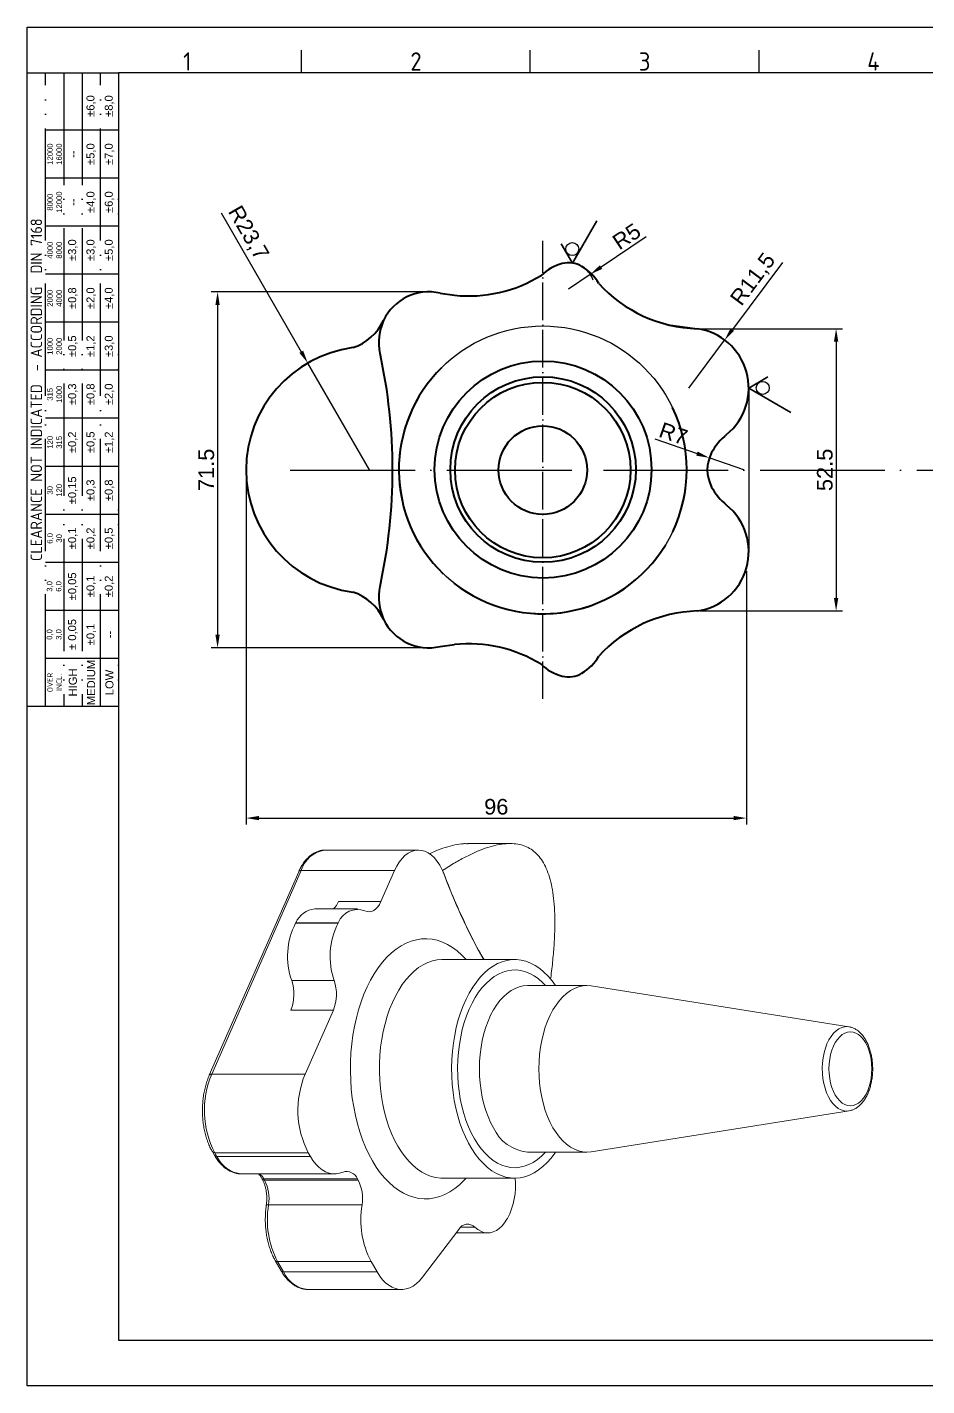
# Model space of a CAD drawing. Header units: millimetres. Extents: x 4780 to 5149, y 1689 to 1950.
# Drawn here: x 4779.5 to 4952.4, y 1689 to 1950.1 of the extents above; entities that cross this region are included whole.
import ezdxf
from ezdxf.enums import TextEntityAlignment as Align

# ---------------------------------------------------------------- set-up
doc = ezdxf.new("R2010")
doc.units = ezdxf.units.MM
doc.linetypes.add('ACAD_ISO04W100', pattern=[30, 24, -3, 0, -3])
doc.linetypes.add('ACAD_ISO05W100', pattern=[33, 24, -3, 0, -3, 0, -3])
for name, color, linetype, lineweight in [('AM_0', 7, 'Continuous', 40), ('AM_4', 1, 'ACAD_ISO04W100', 25), ('AM_5', 3, 'Continuous', 25), ('AM_BOR', 2, 'ACAD_ISO05W100', 35)]:
    doc.layers.add(name, color=color, linetype=linetype, lineweight=lineweight)
doc.styles.add('ACISOTS', font='isocp.shx', dxfattribs={"height": 1})
doc.styles.get("Standard").update_dxf_attribs({"font": 'arial.ttf'})
doc.dimstyles.new('ISO-25', dxfattribs={"dimtxt": 3, "dimasz": 2.5, "dimexe": 1.25, "dimexo": 0.625, "dimtad": 1, "dimtxsty": 'Standard', "dimcen": 2.5, "dimadec": 0, "dimazin": 0, "dimtfac": 1, "dimtmove": 0, "dimatfit": 3, "dimfxl": 1, "dimarcsym": 0})

# ---------------------------------------------------------------- blocks, each defined once
blk = doc.blocks.new('A3 ZTL')
for p, q in [((19.57, 280.82), (19.57, 9.78)), ((401.17, 280.82), (19.57, 280.82)), ((19.57, 9.78), (401.17, 9.78))]:
    blk.add_line(p, q)
at = {"layer": 'AM_BOR', "color": 135, "linetype": 'Continuous', "lineweight": 25}
for p, q in [((0, 0), (0, 290.61)), ((0, 290.61), (410.96, 290.61)), ((410.96, 0), (0, 0))]:
    blk.add_line(p, q, dxfattribs=at)
at = {"layer": 'AM_BOR', "color": 135, "lineweight": 25}
for p, q in [((58.71, 280.82), (58.71, 285.71)), ((107.63, 280.82), (107.63, 285.71)), ((156.56, 280.82), (156.56, 285.71)), ((3.91, 145.3), (3.91, 280.82)), ((7.83, 280.82), (7.83, 145.3)), ((11.74, 280.82), (11.74, 145.3)), ((15.66, 145.3), (15.66, 280.82)), ((19.57, 268.59), (3.91, 268.59)), ((19.57, 258.32), (3.91, 258.32)), ((19.57, 248.04), (3.91, 248.04)), ((19.57, 237.77), (3.91, 237.77)), ((19.57, 227.5), (3.91, 227.5)), ((19.57, 217.22), (3.91, 217.22)), ((19.57, 206.95), (3.91, 206.95)), ((19.57, 196.67), (3.91, 196.67)), ((19.57, 186.4), (3.91, 186.4)), ((19.57, 176.13), (3.91, 176.13)), ((19.57, 165.85), (3.91, 165.85)), ((19.57, 155.58), (3.91, 155.58))]:
    blk.add_line(p, q, dxfattribs=at)
blk.add_lwpolyline([(19.57, 145.3), (0, 145.3), (0, 280.82), (19.57, 280.82)], close=True, dxfattribs=at)
at = {"layer": 'AM_BOR', "color": 135, "lineweight": 25, "style": 'ACISOTS'}
for s, p in [('1', (34.25, 283.27)), ('2', (83.17, 283.27)), ('3', (132.09, 283.27)), ('4', (181.02, 283.27))]:
    blk.add_text(s, height=3.91, dxfattribs=at).set_placement(p, align=Align.MIDDLE)
at = {"layer": 'AM_BOR', "color": 135, "lineweight": 25, "attachment_point": 5, "rotation": 90}
for s, insert, char_height, width in [('±6,0', (13.7, 273.73), 1.712, 10.274), ('±8,0', (17.61, 273.73), 1.712, 10.274), ('12000\\P16000', (5.87, 263.45), 1.174, 10.274), ('±5,0', (13.7, 263.45), 1.712, 10.274), ('±7,0', (17.61, 263.45), 1.712, 10.274), ('--', (9.78, 263.45), 1.712, 10.274), ('8000\\P12000', (5.87, 253.18), 1.174, 10.274), ('--', (9.78, 253.18), 1.712, 10.274), ('±4,0', (13.7, 253.18), 1.712, 10.274), ('±6,0', (17.61, 253.18), 1.712, 10.274), ('{\\Fisocp.shx|c0;CLEARANCE NOT INDICATED  - ACCORDING  DIN 7168}', (1.96, 213.06), 2.4462, 135.5186), ('4000\\P8000', (5.87, 242.91), 1.174, 10.274), ('±3,0', (9.78, 242.91), 1.712, 10.274), ('±3,0', (13.7, 242.91), 1.712, 10.274), ('±5,0', (17.61, 242.91), 1.712, 10.274), ('2000\\P4000', (5.87, 232.63), 1.174, 10.274), ('±0,8', (9.78, 232.63), 1.712, 10.274), ('±2,0', (13.7, 232.63), 1.712, 10.274), ('±4,0', (17.61, 232.63), 1.712, 10.274), ('1000\\P2000', (5.87, 222.36), 1.174, 10.274), ('±0,5', (9.78, 222.36), 1.712, 10.274), ('±1,2', (13.7, 222.36), 1.712, 10.274), ('±3,0', (17.61, 222.36), 1.712, 10.274), ('315\\P1000', (5.87, 212.08), 1.174, 10.274), ('±0,3', (9.78, 212.08), 1.712, 10.274), ('±0,8', (13.7, 212.08), 1.712, 10.274), ('±2,0', (17.61, 212.08), 1.712, 10.274), ('±0,2', (9.78, 201.81), 1.712, 10.274), ('±0,5', (13.7, 201.81), 1.712, 10.274), ('±1,2', (17.61, 201.81), 1.712, 10.274), ('120\\P315', (5.87, 201.81), 1.174, 10.274), ('30\\P120', (5.87, 191.54), 1.174, 10.274), ('±0,15', (9.78, 191.54), 1.712, 10.274), ('±0,3', (13.7, 191.54), 1.712, 10.274), ('±0,8', (17.61, 191.54), 1.712, 10.274), ('±0,1', (9.78, 181.26), 1.712, 10.274), ('±0,2', (13.7, 181.26), 1.712, 10.274), ('±0,5', (17.61, 181.26), 1.712, 10.274), ('6,0\\P30', (5.87, 181.26), 1.174, 10.274), ('3,0\\P6,0', (5.87, 170.99), 1.174, 10.274), ('±0,05', (9.78, 170.99), 1.712, 10.274), ('±0,1', (13.7, 170.99), 1.712, 10.274), ('±0,2', (17.61, 170.99), 1.712, 10.274), ('± 0,05', (9.78, 160.71), 1.712, 10.274), ('\\pt4.69206;±0,1', (13.7, 160.71), 1.7123, 10.274), ('0,0\\P3,0', (5.87, 160.71), 1.174, 10.274), ('--', (17.61, 160.71), 1.712, 10.274), ('MEDIUM', (13.7, 150.44), 1.712, 10.274), ('{\\Fisocp.shx|c0;OVER\\PINCL.}', (5.87, 150.44), 1.1742, 10.274), ('HIGH', (9.78, 150.44), 1.712, 10.274), ('LOW', (17.61, 150.44), 1.712, 10.274)]:
    blk.add_mtext(s, dxfattribs=dict(at, insert=insert, char_height=char_height, width=width))
blk = doc.blocks.new('*D94')
at = {"layer": 'AM_5', "color": 0, "lineweight": -2, "transparency": 16777216}
for p, q in [((4856.07, 1899.19), (4814.87, 1899.19)), ((4816.12, 1896.69), (4816.12, 1833.31)), ((4856.07, 1830.81), (4814.87, 1830.81))]:
    blk.add_line(p, q, dxfattribs=at)
at = {"layer": 'AM_5', "color": 0, "transparency": 16777216}
for points in [[(4815.7, 1896.69), (4816.53, 1896.69), (4816.12, 1899.19)], [(4815.7, 1833.31), (4816.53, 1833.31), (4816.12, 1830.81)]]:
    blk.add_solid(points, dxfattribs=at)
at = {"layer": 'Defpoints', "color": 0, "transparency": 16777216}
for p in [(4856.69, 1899.19), (4816.12, 1830.81), (4856.69, 1830.81)]:
    blk.add_point(p, dxfattribs=at)
at = {"layer": 'AM_5', "color": 0, "transparency": 16777216, "insert": (4813.96, 1865), "char_height": 3, "attachment_point": 5, "rotation": 90}
blk.add_mtext('71.5', dxfattribs=at)
blk = doc.blocks.new('*D95')
at = {"layer": 'AM_5', "color": 0, "lineweight": -2, "transparency": 16777216}
for p, q in [((4908.89, 1892.12), (4936.24, 1892.12)), ((4934.99, 1889.62), (4934.99, 1840.38)), ((4908.89, 1837.88), (4936.24, 1837.88))]:
    blk.add_line(p, q, dxfattribs=at)
at = {"layer": 'AM_5', "color": 0, "transparency": 16777216}
for points in [[(4934.57, 1889.62), (4935.41, 1889.62), (4934.99, 1892.12)], [(4934.57, 1840.38), (4935.41, 1840.38), (4934.99, 1837.88)]]:
    blk.add_solid(points, dxfattribs=at)
at = {"layer": 'Defpoints', "color": 0, "transparency": 16777216}
for p in [(4908.27, 1892.12), (4908.27, 1837.88), (4934.99, 1837.88)]:
    blk.add_point(p, dxfattribs=at)
at = {"layer": 'AM_5', "color": 0, "transparency": 16777216, "insert": (4932.83, 1865), "char_height": 3, "attachment_point": 5, "rotation": 90}
blk.add_mtext('52.5', dxfattribs=at)
blk = doc.blocks.new('*D106')
at = {"layer": 'AM_5', "color": 0, "lineweight": -2, "transparency": 16777216}
for p, q in [((4924.66, 1904.86), (4915.06, 1891.96)), ((4906.69, 1880.73), (4913.56, 1889.95))]:
    blk.add_line(p, q, dxfattribs=at)
at = {"layer": 'AM_5', "color": 0, "transparency": 16777216}
blk.add_solid([(4914.72, 1892.21), (4915.39, 1891.71), (4913.56, 1889.95)], dxfattribs=at)
at = {"layer": 'Defpoints', "color": 0, "transparency": 16777216}
for p in [(4913.56, 1889.95), (4906.69, 1880.73)]:
    blk.add_point(p, dxfattribs=at)
at = {"layer": 'AM_5', "color": 0, "transparency": 16777216, "insert": (4919.15, 1901.52), "char_height": 3, "attachment_point": 5, "rotation": 53.3286}
blk.add_mtext('R11,5', dxfattribs=at)
blk = doc.blocks.new('*D107')
at = {"layer": 'AM_5', "color": 0, "lineweight": -2, "transparency": 16777216}
for p, q in [((4900.15, 1870.96), (4908.26, 1868.13)), ((4917.23, 1865), (4910.62, 1867.31))]:
    blk.add_line(p, q, dxfattribs=at)
at = {"layer": 'AM_5', "color": 0, "transparency": 16777216}
blk.add_solid([(4908.39, 1868.52), (4908.12, 1867.73), (4910.62, 1867.31)], dxfattribs=at)
at = {"layer": 'Defpoints', "color": 0, "transparency": 16777216}
for p in [(4910.62, 1867.31), (4917.23, 1865)]:
    blk.add_point(p, dxfattribs=at)
at = {"layer": 'AM_5', "color": 0, "transparency": 16777216, "insert": (4903.72, 1871.96), "char_height": 3, "attachment_point": 5, "rotation": 340.7736}
blk.add_mtext('R7', dxfattribs=at)
blk = doc.blocks.new('*D116')
at = {"layer": 'AM_5', "color": 0, "lineweight": -2, "transparency": 16777216}
for p, q in [((4821.59, 1864.38), (4821.59, 1796.83)), ((4917.77, 1845.55), (4917.77, 1796.83)), ((4824.09, 1798.08), (4915.27, 1798.08))]:
    blk.add_line(p, q, dxfattribs=at)
at = {"layer": 'AM_5', "color": 0, "transparency": 16777216}
for points in [[(4824.09, 1798.5), (4824.09, 1797.67), (4821.59, 1798.08)], [(4915.27, 1798.5), (4915.27, 1797.67), (4917.77, 1798.08)]]:
    blk.add_solid(points, dxfattribs=at)
at = {"layer": 'Defpoints', "color": 0, "transparency": 16777216}
for p in [(4821.59, 1865), (4917.77, 1846.18), (4917.77, 1798.08)]:
    blk.add_point(p, dxfattribs=at)
at = {"layer": 'AM_5', "color": 0, "transparency": 16777216, "insert": (4869.68, 1800.24), "char_height": 3, "attachment_point": 5}
blk.add_mtext('96', dxfattribs=at)
blk = doc.blocks.new('*D117')
at = {"layer": 'AM_5', "color": 0, "lineweight": -2, "transparency": 16777216}
for p, q in [((4816.81, 1914.39), (4832.2, 1887.69)), ((4845.29, 1865), (4833.45, 1885.53))]:
    blk.add_line(p, q, dxfattribs=at)
at = {"layer": 'AM_5', "color": 0, "transparency": 16777216}
blk.add_solid([(4832.56, 1887.9), (4831.84, 1887.48), (4833.45, 1885.53)], dxfattribs=at)
at = {"layer": 'Defpoints', "color": 0, "transparency": 16777216}
for p in [(4833.45, 1885.53), (4845.29, 1865)]:
    blk.add_point(p, dxfattribs=at)
at = {"layer": 'AM_5', "color": 0, "transparency": 16777216, "insert": (4821.89, 1910.44), "char_height": 3, "attachment_point": 5, "rotation": 299.9737}
blk.add_mtext('R23,7', dxfattribs=at)
blk = doc.blocks.new('*D118')
at = {"layer": 'AM_5', "color": 0, "lineweight": -2, "transparency": 16777216}
for p, q in [((4898.47, 1909.78), (4889.82, 1903.97)), ((4883.59, 1899.79), (4887.74, 1902.58))]:
    blk.add_line(p, q, dxfattribs=at)
blk.add_arc((4883.59, 1899.79), 5, 19.5434, 52.0251, dxfattribs=at)
at = {"layer": 'AM_5', "color": 0, "transparency": 16777216}
blk.add_solid([(4889.58, 1904.31), (4890.05, 1903.62), (4887.74, 1902.58)], dxfattribs=at)
at = {"layer": 'Defpoints', "color": 0, "transparency": 16777216}
for p in [(4887.74, 1902.58), (4883.59, 1899.79)]:
    blk.add_point(p, dxfattribs=at)
at = {"layer": 'AM_5', "color": 0, "transparency": 16777216, "insert": (4894.73, 1909.86), "char_height": 3, "attachment_point": 5, "rotation": 33.8674}
blk.add_mtext('R5', dxfattribs=at)

msp = doc.modelspace()

# ---------------------------------------------------------------- linework, layer by layer
at = {"color": 7, "linetype": 'Continuous', "lineweight": 15}
for p, q in [((4854.727, 1791.933), (4836.763, 1791.933)), ((4872.328, 1793.193), (4864.163, 1793.193)), ((4858.809, 1789.004), (4859.364, 1788.041)), ((4831.713, 1787.785), (4814.531, 1748.674)), ((4832.169, 1787.989), (4814.987, 1748.878)), ((4850.133, 1787.989), (4832.169, 1787.989)), ((4847.521, 1782.044), (4850.133, 1787.989)), ((4839.356, 1782.044), (4847.521, 1782.044)), ((4842.995, 1780.615), (4834.83, 1780.615)), ((4831.118, 1777.914), (4831.156, 1777.979)), ((4831.118, 1777.914), (4839.284, 1777.914)), ((4839.322, 1777.979), (4831.156, 1777.979)), ((4839.284, 1777.914), (4839.322, 1777.979)), ((4873.222, 1770.9), (4859.34, 1770.9)), ((4830.363, 1766.844), (4838.529, 1766.844)), ((4887.103, 1765.9), (4875.671, 1765.9)), ((4937.444, 1757.979), (4887.945, 1765.833)), ((4838.365, 1761.202), (4830.2, 1761.202)), ((4832.951, 1748.878), (4838.365, 1761.202)), ((4814.987, 1748.878), (4832.951, 1748.878)), ((4937.513, 1741.833), (4887.945, 1733.967)), ((4815.118, 1733.989), (4815.526, 1733.281)), ((4833.539, 1733.782), (4815.575, 1733.782)), ((4815.575, 1733.782), (4815.984, 1733.074)), ((4833.948, 1733.074), (4833.539, 1733.782)), ((4875.671, 1733.9), (4887.103, 1733.9)), ((4815.984, 1733.074), (4833.948, 1733.074)), ((4820.678, 1729.706), (4838.642, 1729.706)), ((4824.565, 1728.938), (4824.692, 1728.717)), ((4842.986, 1728.731), (4825.022, 1728.731)), ((4825.022, 1728.731), (4825.15, 1728.51)), ((4825.15, 1728.51), (4843.114, 1728.51)), ((4842.986, 1728.731), (4843.114, 1728.51)), ((4859.34, 1728.9), (4873.222, 1728.9)), ((4825.91, 1723.765), (4843.874, 1723.765)), ((4871.828, 1721.151), (4871.739, 1720.997)), ((4862.459, 1719.038), (4855.484, 1709.844)), ((4861.945, 1718.361), (4868.065, 1718.361)), ((4827.199, 1713.06), (4828.348, 1711.071)), ((4845.621, 1712.853), (4827.657, 1712.853)), ((4827.657, 1712.853), (4828.806, 1710.864)), ((4846.769, 1710.864), (4845.621, 1712.853)), ((4828.806, 1710.864), (4846.769, 1710.864)), ((4833.5, 1707.496), (4851.464, 1707.496))]:
    msp.add_line(p, q, dxfattribs=at)
at = {"color": 8, "linetype": 'Continuous', "lineweight": 15}
msp.add_line((4865.585, 1719.453), (4862.829, 1719.453), dxfattribs=at)
at = {"color": 7, "linetype": 'Continuous', "lineweight": 15, "flags": 128}
for points in [[(4836.763, 1791.933), (4836.702, 1791.932), (4836.676, 1791.932)], [(4858.809, 1789.004), (4858.319, 1789.76), (4857.783, 1790.416), (4857.208, 1790.962), (4856.6, 1791.391), (4855.969, 1791.698), (4855.321, 1791.88), (4854.666, 1791.932), (4854.011, 1791.856), (4853.366, 1791.651), (4852.738, 1791.32), (4852.136, 1790.869), (4851.567, 1790.302), (4851.039, 1789.627), (4850.559, 1788.852), (4850.133, 1787.989)], [(4847.521, 1782.044), (4847.234, 1781.484), (4846.902, 1781.004), (4846.533, 1780.615), (4846.133, 1780.327), (4845.714, 1780.144), (4845.284, 1780.073), (4844.852, 1780.114), (4844.428, 1780.266)], [(4881.074, 1765.9), (4880.403, 1766.819), (4879.644, 1767.711), (4878.848, 1768.502), (4878.019, 1769.185), (4877.164, 1769.759), (4876.285, 1770.218), (4875.39, 1770.561), (4874.481, 1770.786), (4873.566, 1770.891), (4872.648, 1770.876), (4871.734, 1770.741), (4870.828, 1770.487), (4869.936, 1770.114), (4869.063, 1769.626), (4868.214, 1769.025), (4867.393, 1768.314), (4866.606, 1767.498), (4865.857, 1766.58), (4865.15, 1765.568), (4864.489, 1764.465), (4863.878, 1763.28), (4863.32, 1762.017), (4862.82, 1760.685), (4862.379, 1759.292), (4862, 1757.844), (4861.685, 1756.351), (4861.436, 1754.822), (4861.255, 1753.263), (4861.143, 1751.686), (4861.099, 1750.099), (4861.125, 1748.51), (4861.221, 1746.929), (4861.385, 1745.365), (4861.616, 1743.828), (4861.915, 1742.325), (4862.278, 1740.865), (4862.704, 1739.457), (4863.19, 1738.109), (4863.733, 1736.829), (4864.331, 1735.623), (4864.98, 1734.499), (4865.676, 1733.464), (4866.415, 1732.522), (4867.193, 1731.68), (4868.006, 1730.943), (4868.849, 1730.314), (4869.716, 1729.797), (4870.604, 1729.395), (4871.507, 1729.111), (4872.419, 1728.946), (4873.336, 1728.901), (4874.253, 1728.976), (4875.163, 1729.171), (4876.063, 1729.485), (4876.946, 1729.915), (4877.808, 1730.461), (4878.643, 1731.117), (4879.448, 1731.881), (4880.217, 1732.749), (4880.946, 1733.714), (4881.074, 1733.9)], [(4887.945, 1765.833), (4887.908, 1765.839), (4887.103, 1765.9), (4886.298, 1765.839), (4885.499, 1765.657), (4884.712, 1765.355), (4883.944, 1764.935), (4883.199, 1764.401), (4882.485, 1763.756), (4881.805, 1763.006), (4881.166, 1762.157), (4880.572, 1761.214), (4880.027, 1760.184), (4879.537, 1759.077), (4879.104, 1757.9), (4878.732, 1756.662), (4878.423, 1755.372), (4878.181, 1754.041), (4878.007, 1752.678), (4877.901, 1751.294), (4877.866, 1749.9), (4877.901, 1748.505), (4878.007, 1747.122), (4878.181, 1745.759), (4878.423, 1744.428), (4878.732, 1743.138), (4879.104, 1741.9), (4879.537, 1740.723), (4880.027, 1739.615), (4880.572, 1738.586), (4881.166, 1737.643), (4881.805, 1736.793), (4882.485, 1736.043), (4883.199, 1735.399), (4883.944, 1734.865), (4884.712, 1734.445), (4885.499, 1734.143), (4886.298, 1733.961), (4887.103, 1733.9), (4887.908, 1733.961), (4887.945, 1733.967)], [(4934.822, 1744.865), (4935.226, 1744.251), (4935.673, 1743.733), (4936.155, 1743.321), (4936.664, 1743.022), (4937.192, 1742.84), (4937.728, 1742.779), (4938.265, 1742.84), (4938.792, 1743.022), (4939.301, 1743.321), (4939.784, 1743.733), (4940.231, 1744.251), (4940.635, 1744.865), (4940.99, 1745.565), (4941.288, 1746.34), (4941.526, 1747.175), (4941.699, 1748.057), (4941.804, 1748.97), (4941.839, 1749.9), (4941.804, 1750.829), (4941.699, 1751.743), (4941.526, 1752.625), (4941.288, 1753.46), (4940.99, 1754.235), (4940.635, 1754.935), (4940.231, 1755.549), (4939.784, 1756.067), (4939.301, 1756.479), (4938.792, 1756.778), (4938.265, 1756.96), (4937.728, 1757.021), (4937.192, 1756.96), (4936.664, 1756.778), (4936.155, 1756.479), (4935.673, 1756.067), (4935.226, 1755.549), (4934.822, 1754.935), (4934.467, 1754.235), (4934.168, 1753.46), (4933.931, 1752.625), (4933.758, 1751.743), (4933.653, 1750.829), (4933.618, 1749.9), (4933.653, 1748.97), (4933.758, 1748.057), (4933.931, 1747.175), (4934.168, 1746.34), (4934.467, 1745.565), (4934.822, 1744.865)], [(4833.948, 1733.074), (4834.455, 1732.281), (4835.007, 1731.583), (4835.597, 1730.987), (4836.219, 1730.499), (4836.868, 1730.124), (4837.535, 1729.867), (4838.213, 1729.73), (4838.896, 1729.714), (4839.577, 1729.82), (4840.247, 1730.047)], [(4865.585, 1719.453), (4866.133, 1719.006), (4866.707, 1718.674), (4867.3, 1718.459), (4867.904, 1718.365), (4868.509, 1718.394), (4869.109, 1718.544), (4869.694, 1718.814), (4870.257, 1719.201), (4870.79, 1719.698), (4871.287, 1720.299), (4871.739, 1720.997)], [(4846.769, 1710.864), (4847.275, 1710.074), (4847.824, 1709.378), (4848.412, 1708.783), (4849.031, 1708.295), (4849.677, 1707.92), (4850.341, 1707.661), (4851.016, 1707.522), (4851.697, 1707.503), (4852.375, 1707.604), (4853.043, 1707.826), (4853.695, 1708.165), (4854.324, 1708.617), (4854.922, 1709.179), (4855.484, 1709.844)]]:
    msp.add_lwpolyline(points, dxfattribs=at)
at = {"color": 8, "linetype": 'Continuous', "lineweight": 15, "flags": 128}
for points in [[(4845.869, 1732.222), (4845.182, 1733.498), (4844.548, 1734.855), (4843.97, 1736.284), (4843.452, 1737.78), (4842.994, 1739.334), (4842.601, 1740.941), (4842.273, 1742.591), (4842.012, 1744.276), (4841.82, 1745.989), (4841.697, 1747.721), (4841.644, 1749.464), (4841.662, 1751.208), (4841.75, 1752.947), (4841.907, 1754.67), (4842.134, 1756.37), (4842.428, 1758.039), (4842.789, 1759.668), (4843.215, 1761.25), (4843.703, 1762.776), (4844.252, 1764.239), (4844.858, 1765.633), (4845.519, 1766.95), (4846.232, 1768.184), (4846.992, 1769.329), (4847.796, 1770.379), (4848.641, 1771.329), (4849.522, 1772.175), (4850.435, 1772.913), (4851.376, 1773.538), (4852.339, 1774.048), (4853.321, 1774.441), (4854.315, 1774.714), (4855.319, 1774.866), (4856.326, 1774.896), (4857.332, 1774.805), (4858.332, 1774.592), (4859.321, 1774.259), (4860.294, 1773.808), (4861.246, 1773.239), (4862.174, 1772.558), (4863.071, 1771.765), (4863.905, 1770.9)], [(4859.34, 1770.9), (4859.226, 1770.899), (4858.309, 1770.824), (4857.399, 1770.629), (4856.499, 1770.315), (4855.616, 1769.884), (4854.754, 1769.339), (4853.919, 1768.683), (4853.114, 1767.919), (4852.345, 1767.051), (4851.616, 1766.086), (4850.932, 1765.027), (4850.296, 1763.883), (4849.711, 1762.658), (4849.182, 1761.36), (4848.71, 1759.996), (4848.3, 1758.574), (4847.953, 1757.103), (4847.671, 1755.591), (4847.456, 1754.045), (4847.309, 1752.477), (4847.231, 1750.893), (4847.222, 1749.304), (4847.283, 1747.718), (4847.413, 1746.145), (4847.611, 1744.593), (4847.876, 1743.071), (4848.207, 1741.589), (4848.602, 1740.154), (4849.058, 1738.775), (4849.573, 1737.46), (4850.144, 1736.216), (4850.768, 1735.051)], [(4865.466, 1736.465), (4864.874, 1737.575), (4864.335, 1738.763), (4863.852, 1740.021), (4863.429, 1741.341), (4863.067, 1742.716), (4862.77, 1744.136), (4862.539, 1745.593), (4862.375, 1747.077), (4862.28, 1748.579), (4862.254, 1750.089), (4862.297, 1751.598), (4862.409, 1753.096), (4862.59, 1754.574), (4862.838, 1756.022), (4863.152, 1757.432), (4863.529, 1758.794), (4863.968, 1760.1), (4864.465, 1761.341), (4865.017, 1762.51), (4865.622, 1763.599), (4866.274, 1764.602), (4866.97, 1765.512), (4867.706, 1766.323), (4868.477, 1767.03), (4869.277, 1767.629), (4870.103, 1768.116), (4870.948, 1768.487), (4871.808, 1768.741), (4872.677, 1768.876), (4873.549, 1768.891), (4874.419, 1768.786), (4875.281, 1768.562), (4876.131, 1768.219), (4876.962, 1767.761), (4877.769, 1767.19), (4878.548, 1766.51), (4879.137, 1765.9)], [(4875.671, 1765.9), (4874.866, 1765.839), (4874.067, 1765.657), (4873.281, 1765.355), (4872.512, 1764.935), (4871.768, 1764.401), (4871.053, 1763.756), (4870.373, 1763.006), (4869.734, 1762.157), (4869.14, 1761.214), (4868.596, 1760.184), (4868.105, 1759.077), (4867.672, 1757.9), (4867.3, 1756.662), (4866.992, 1755.372), (4866.749, 1754.041), (4866.575, 1752.678), (4866.47, 1751.294), (4866.435, 1749.9), (4866.47, 1748.505), (4866.575, 1747.122), (4866.749, 1745.759), (4866.992, 1744.428), (4867.3, 1743.138), (4867.672, 1741.9), (4868.105, 1740.723), (4868.596, 1739.615), (4869.14, 1738.586)], [(4937.444, 1741.821), (4937.088, 1741.788), (4936.512, 1741.834), (4935.944, 1742.003), (4935.392, 1742.291), (4934.865, 1742.694), (4934.37, 1743.207), (4933.915, 1743.821), (4933.507, 1744.527), (4933.153, 1745.315), (4932.857, 1746.172), (4932.624, 1747.086), (4932.457, 1748.043), (4932.36, 1749.027), (4932.334, 1750.025), (4932.378, 1751.021), (4932.493, 1752), (4932.676, 1752.947), (4932.925, 1753.847), (4933.236, 1754.688), (4933.604, 1755.457), (4934.024, 1756.141), (4934.49, 1756.731), (4934.994, 1757.217), (4935.528, 1757.592), (4936.085, 1757.85), (4936.656, 1757.988), (4937.233, 1758.004), (4937.444, 1757.979)], [(4879.137, 1733.9), (4879.11, 1733.87), (4878.356, 1733.11), (4877.57, 1732.457), (4876.756, 1731.913), (4875.92, 1731.484), (4875.067, 1731.171), (4874.202, 1730.976), (4873.331, 1730.901), (4872.459, 1730.946), (4871.592, 1731.111), (4870.735, 1731.394), (4869.895, 1731.795), (4869.075, 1732.31), (4868.281, 1732.937), (4867.519, 1733.67), (4866.792, 1734.506), (4866.107, 1735.44), (4865.466, 1736.465)], [(4850.768, 1735.051), (4851.441, 1733.97), (4852.159, 1732.981), (4852.918, 1732.089), (4853.714, 1731.298), (4854.543, 1730.614), (4855.398, 1730.041), (4856.277, 1729.582), (4857.173, 1729.238), (4858.081, 1729.014), (4858.996, 1728.908), (4859.34, 1728.9)], [(4863.905, 1728.9), (4863.507, 1728.471), (4862.626, 1727.625), (4861.713, 1726.887), (4860.773, 1726.262), (4859.81, 1725.752), (4858.828, 1725.359), (4857.833, 1725.086), (4856.83, 1724.934), (4855.822, 1724.904), (4854.816, 1724.995), (4853.817, 1725.208), (4852.828, 1725.541), (4851.855, 1725.992), (4850.902, 1726.56), (4849.975, 1727.242), (4849.077, 1728.034), (4848.214, 1728.933), (4847.389, 1729.934), (4846.606, 1731.032), (4845.869, 1732.222)], [(4825.91, 1723.765), (4825.761, 1723.761), (4825.64, 1723.747), (4825.55, 1723.725), (4825.496, 1723.695), (4825.48, 1723.666)]]:
    msp.add_lwpolyline(points, dxfattribs=at)
at = {"color": 8, "linetype": 'Continuous', "lineweight": 15}
for centre, radius, start, end in [((4837.581, 1786.35), 5.655, 99.21107, 163.1537), ((4832.099, 1787.533), 0.461, 81.2583, 146.80077), ((4814.917, 1748.421), 0.461, 81.26458, 146.756), ((4876.442, 1741.868), 8.005, 204.20249, 264.47737), ((4815.526, 1734.282), 0.503, 215.70688, 275.61961), ((4815.93, 1733.564), 0.493, 215.01333, 276.29885), ((4821.221, 1735.417), 5.737, 204.10683, 264.57303), ((4821.928, 1727.018), 3.537, 28.96334, 49.45394), ((4824.962, 1729.206), 0.479, 213.78156, 277.28336), ((4825.089, 1728.985), 0.479, 213.81452, 277.28006), ((4827.597, 1713.329), 0.479, 214.03968, 277.2575), ((4828.745, 1711.34), 0.48, 214.05635, 277.25583), ((4834.045, 1713.211), 5.741, 204.1289, 264.55096)]:
    msp.add_arc(centre, radius, start, end, dxfattribs=at)
at = {"color": 7, "linetype": 'Continuous', "lineweight": 15}
for centre, radius, start, end in [((4969.703, 1828.263), 117.441, 200.02818, 209.23814), ((4835.719, 1783.504), 3.919, 312.50923, 338.13025), ((4835.181, 1776.248), 4.381, 94.5913, 156.72884), ((4843.024, 1776.556), 3.967, 69.27306, 158.97611), ((4843.566, 1771.504), 14.001, 152.75502, 199.43983), ((4851.871, 1771.495), 14.129, 152.97983, 199.21503), ((4822.739, 1764.242), 8.056, 337.83143, 18.8472), ((4830.905, 1764.242), 8.056, 337.83143, 18.8472), ((4831.462, 1741.961), 17.869, 157.22585, 207.24031), ((4849.426, 1741.961), 17.869, 157.22585, 207.24031), ((4818.355, 1724.989), 7.653, 350.8025, 27.39338), ((4840.921, 1727.94), 2.212, 20.95405, 107.71591), ((4836.319, 1724.989), 7.653, 350.8025, 27.39338), ((4859.745, 1727.44), 13.622, 332.50641, 6.15553), ((4843.233, 1720.943), 17.552, 170.74793, 207.44795), ((4861.197, 1720.943), 17.552, 170.74793, 207.44795), ((4864.18, 1718.053), 1.983, 44.90064, 150.20471)]:
    msp.add_arc(centre, radius, start, end, dxfattribs=at)
for points, knots in [([(4836.659, 1791.922), (4836.492, 1791.915), (4836.106, 1791.9), (4835.512, 1791.751), (4834.885, 1791.498), (4834.281, 1791.142), (4833.703, 1790.688), (4833.158, 1790.136), (4832.651, 1789.493), (4832.197, 1788.776), (4831.894, 1788.191), (4831.744, 1787.854), (4831.713, 1787.785)], [0, 0, 0, 0, 0.0815617, 0.188262, 0.2956084, 0.4045939, 0.5157649, 0.6291245, 0.7442241, 0.8604116, 0.9714181, 1, 1, 1, 1]), ([(4864.163, 1793.162), (4863.907, 1793.168), (4863.088, 1793.187), (4861.658, 1792.939), (4859.832, 1792.45), (4858.209, 1791.856), (4857.205, 1791.376), (4856.846, 1791.205)], [0, 0, 0, 0, 0.1030913, 0.330764, 0.579296, 0.8497213, 1, 1, 1, 1]), ([(4859.364, 1788.041), (4860.156, 1788.541), (4861.684, 1789.505), (4863.927, 1790.726), (4866.031, 1791.712), (4867.996, 1792.452), (4869.824, 1792.948), (4871.513, 1793.199), (4873.065, 1793.207), (4874.481, 1792.968), (4875.761, 1792.481), (4876.904, 1791.744), (4877.91, 1790.752), (4878.774, 1789.505), (4879.495, 1788.006), (4880.07, 1786.258), (4880.502, 1784.268), (4880.791, 1782.038), (4880.939, 1779.568), (4880.947, 1776.857), (4880.818, 1773.904), (4880.542, 1770.713), (4880.293, 1768.429), (4880.114, 1767.22), (4880.102, 1767.144)], [0, 0, 0, 0, 0.0747687, 0.1443022, 0.2087104, 0.2681317, 0.3227423, 0.3727694, 0.4185086, 0.4603462, 0.4987865, 0.5344783, 0.568229, 0.6009898, 0.6337982, 0.6676875, 0.7035975, 0.7423215, 0.7844939, 0.8306073, 0.8810389, 0.936077, 0.9959437, 1, 1, 1, 1]), ([(4867.322, 1770.9), (4867.091, 1771.293), (4865.934, 1773.26), (4864.015, 1777.092), (4861.567, 1782.392), (4860.101, 1786.153), (4859.364, 1788.041)], [0, 0, 0, 0, 0.0764811, 0.3823374, 0.6897968, 1, 1, 1, 1]), ([(4937.528, 1741.848), (4937.655, 1741.871), (4937.981, 1741.93), (4938.486, 1742.142), (4939.036, 1742.466), (4939.557, 1742.891), (4940.044, 1743.41), (4940.49, 1744.021), (4940.889, 1744.712), (4941.234, 1745.475), (4941.52, 1746.295), (4941.744, 1747.161), (4941.905, 1748.062), (4942.002, 1748.985), (4942.033, 1749.92), (4941.999, 1750.854), (4941.9, 1751.776), (4941.736, 1752.675), (4941.509, 1753.54), (4941.22, 1754.359), (4940.87, 1755.124), (4940.462, 1755.823), (4939.999, 1756.445), (4939.484, 1756.978), (4938.925, 1757.413), (4938.333, 1757.73), (4937.838, 1757.915), (4937.54, 1757.952), (4937.454, 1757.963)], [0, 0, 0, 0, 0.0235439, 0.0602895, 0.0976617, 0.1359585, 0.1752205, 0.2152504, 0.2557363, 0.2963919, 0.3370062, 0.3775231, 0.4179387, 0.458276, 0.4985702, 0.5388618, 0.5791862, 0.6195809, 0.66009, 0.7007551, 0.7416076, 0.7826527, 0.8238386, 0.864931, 0.9055874, 0.9453995, 0.9840913, 1, 1, 1, 1]), ([(4814.531, 1748.674), (4814.462, 1748.512), (4814.263, 1748.044), (4813.978, 1747.226), (4813.696, 1746.211), (4813.477, 1745.156), (4813.32, 1744.073), (4813.227, 1742.97), (4813.198, 1741.858), (4813.233, 1740.747), (4813.333, 1739.646), (4813.496, 1738.566), (4813.721, 1737.515), (4814.008, 1736.503), (4814.355, 1735.541), (4814.726, 1734.699), (4814.998, 1734.205), (4815.118, 1733.989)], [0, 0, 0, 0, 0.0372164, 0.1072933, 0.1772501, 0.2470911, 0.3168349, 0.3865094, 0.4561471, 0.5257825, 0.595445, 0.6651655, 0.7349806, 0.8049257, 0.8750328, 0.9453249, 1, 1, 1, 1]), ([(4815.526, 1733.281), (4815.611, 1733.138), (4815.857, 1732.725), (4816.304, 1732.102), (4816.878, 1731.445), (4817.496, 1730.883), (4818.15, 1730.424), (4818.831, 1730.072), (4819.529, 1729.837), (4820.16, 1729.714), (4820.555, 1729.717), (4820.714, 1729.718)], [0, 0, 0, 0, 0.066231, 0.1911383, 0.3161084, 0.440554, 0.5638459, 0.6853197, 0.8045396, 0.9215428, 1, 1, 1, 1]), ([(4823.972, 1729.706), (4824.023, 1729.659), (4824.174, 1729.52), (4824.376, 1729.249), (4824.517, 1729.017), (4824.565, 1728.938)], [0, 0, 0, 0, 0.2524371, 0.7460418, 1, 1, 1, 1]), ([(4824.692, 1728.717), (4824.739, 1728.633), (4824.875, 1728.387), (4825.077, 1727.919), (4825.279, 1727.301), (4825.433, 1726.629), (4825.535, 1725.918), (4825.58, 1725.185), (4825.568, 1724.46), (4825.52, 1723.954), (4825.484, 1723.698), (4825.48, 1723.666)], [0, 0, 0, 0, 0.0674409, 0.1971595, 0.327704, 0.4591028, 0.591215, 0.7238143, 0.8566441, 0.9823373, 1, 1, 1, 1]), ([(4825.48, 1723.666), (4825.454, 1723.474), (4825.38, 1722.921), (4825.306, 1721.99), (4825.279, 1720.878), (4825.318, 1719.767), (4825.421, 1718.667), (4825.587, 1717.587), (4825.815, 1716.538), (4826.104, 1715.529), (4826.454, 1714.569), (4826.821, 1713.744), (4827.087, 1713.263), (4827.199, 1713.06)], [0, 0, 0, 0, 0.0515643, 0.1487307, 0.245872, 0.3430126, 0.4401925, 0.5374556, 0.634853, 0.7324341, 0.830243, 0.928311, 1, 1, 1, 1]), ([(4828.348, 1711.071), (4828.433, 1710.928), (4828.679, 1710.515), (4829.125, 1709.892), (4829.7, 1709.235), (4830.318, 1708.673), (4830.971, 1708.214), (4831.652, 1707.862), (4832.35, 1707.627), (4832.981, 1707.504), (4833.377, 1707.506), (4833.536, 1707.508)], [0, 0, 0, 0, 0.066231, 0.1911383, 0.3161084, 0.440554, 0.5638459, 0.6853197, 0.8045396, 0.9215428, 1, 1, 1, 1])]:
    msp.add_open_spline(points, degree=3, knots=knots, dxfattribs=at)
at = {"layer": 'AM_0'}
for p, q in [((4858.87, 1898.944), (4861.661, 1898.559)), ((4902.664, 1892.895), (4908.268, 1892.121)), ((4858.87, 1831.056), (4861.661, 1831.441))]:
    msp.add_line(p, q, dxfattribs=at)
for centre, radius in [((4878.676, 1865.064), 20.845), ((4878.676, 1865.064), 17.822), ((4878.617, 1864.955), 16.864), ((4878.617, 1864.955), 8.504)]:
    msp.add_circle(centre, radius, dxfattribs=at)
for centre, radius, start, end in [((4884.6, 1895.868), 9.05, 104.47013, 134.08237), ((4883.588, 1899.789), 5, 59.18708, 104.47013), ((4881.513, 1896.311), 9.05, 29.91763, 59.18708), ((4864.388, 1924.898), 26.48, 264.08839, 301.70206), ((4909.101, 1918.828), 26.72, 222.35881, 268.21156), ((4856.691, 1889.583), 9.612, 76.89727, 154.67174), ((4838.965, 1897.973), 10, 288.38972, 334.67174), ((4857.099, 1889.538), 10, 155.05448, 192.39599), ((4906.694, 1880.729), 11.5, 309.08221, 82.1357), ((4845.291, 1865), 23.697, 97.69007, 262.30993), ((4745.458, 1865), 104.306, 347.60401, 12.39599), ((4878.617, 1865), 27.658, 134.77298, 226.20178), ((4878.617, 1865), 27.658, 334.56284, 25.6592), ((4921.194, 1862.876), 11.5, 129.08221, 151.83143), ((4917.227, 1865), 7, 151.83143, 208.16857), ((4921.194, 1867.124), 11.5, 208.16857, 230.91779), ((4906.694, 1849.271), 11.5, 277.8643, 50.91779), ((4878.617, 1865), 27.658, 231.90198, 328.5158), ((4838.965, 1832.027), 10, 25.32826, 71.61028), ((4857.099, 1840.462), 10, 167.60401, 204.94552), ((4856.691, 1840.417), 9.612, 205.32826, 283.10273), ((4909.101, 1811.172), 26.72, 91.78844, 137.64119), ((4864.388, 1805.102), 26.48, 58.29794, 95.91161), ((4884.6, 1834.132), 9.05, 225.91763, 255.52987), ((4881.513, 1833.689), 9.05, 300.81292, 330.08237), ((4883.588, 1830.211), 5, 255.52987, 300.81292)]:
    msp.add_arc(centre, radius, start, end, dxfattribs=at)
at = {"layer": 'AM_4', "lineweight": 25, "ltscale": 0.3}
msp.add_line((4878.617, 1820.994), (4878.617, 1909.006), dxfattribs=at)
at = {"layer": 'AM_4'}
msp.add_line((4830.074, 1864.955), (5121.463, 1864.955), dxfattribs=at)
at = {"layer": 'AM_5', "linetype": 'Continuous', "lineweight": 35}
for p, q in [((4884.298, 1904.739), (4888.985, 1912.856)), ((4884.298, 1904.739), (4882.168, 1908.428)), ((4918.194, 1880.729), (4921.884, 1882.859)), ((4918.194, 1880.729), (4926.311, 1876.043))]:
    msp.add_line(p, q, dxfattribs=at)
at = {"layer": 'AM_5'}
msp.add_line((4918.194, 1880.729), (4918.194, 1849.271), dxfattribs=at)
for centre, radius in [((4884.285, 1907.424), 1.253), ((4878.617, 1865), 27.658), ((4920.88, 1880.743), 1.253)]:
    msp.add_circle(centre, radius, dxfattribs=at)

# ---------------------------------------------------------------- block references
at = {"linetype": 'ByBlock', "lineweight": 0, "xscale": 0.8984250000000003, "yscale": 0.8984250000000003, "zscale": 0.8984250000000003}
msp.add_blockref('A3 ZTL', (4779.524, 1688.982), dxfattribs=at)

# ---------------------------------------------------------------- dimensions: what is measured, and where the dimension line sits
at = {"layer": 'AM_5'}
for center, mpoint, picture, middle in [((4845.291, 1865), (4833.452, 1885.527), '*D117', (4819.784, 1909.226)), ((4883.588, 1899.789), (4887.739, 1902.576), '*D118', (4895.932, 1908.075)), ((4906.694, 1880.729), (4913.562, 1889.953), '*D106', (4921.098, 1900.074))]:
    dim = msp.add_radius_dim(center=center, mpoint=mpoint, dimstyle='ISO-25', dxfattribs=at)
    dim.commit()
    dim.dimension.update_dxf_attribs({"geometry": picture, "text_midpoint": middle, "dimtype": 164})
for base, p1, p2, text, picture, middle in [((4816.117, 1830.806), (4856.691, 1899.194), (4856.691, 1830.806), '71.5', '*D94', (4813.96, 1865)), ((4934.989, 1837.879), (4908.268, 1892.121), (4908.268, 1837.879), '52.5', '*D95', (4932.833, 1865))]:
    dim = msp.add_linear_dim(base=base, p1=p1, p2=p2, angle=90, text=text, dimstyle='ISO-25', dxfattribs=at)
    dim.commit()
    dim.dimension.update_dxf_attribs({"geometry": picture, "text_midpoint": middle})
dim = msp.add_radius_dim(center=(4917.227, 1865), mpoint=(4910.617, 1867.305), dimstyle='ISO-25', dxfattribs=at)
dim.commit()
dim.dimension.update_dxf_attribs({"geometry": '*D107', "text_midpoint": (4903.722, 1871.96)})
dim = msp.add_linear_dim(base=(4917.77, 1798.084), p1=(4821.594, 1865), p2=(4917.77, 1846.176), text='96', dimstyle='ISO-25', dxfattribs=at)
dim.commit()
dim.dimension.update_dxf_attribs({"geometry": '*D116', "text_midpoint": (4869.682, 1800.241)})

doc.saveas('drawing.dxf')
